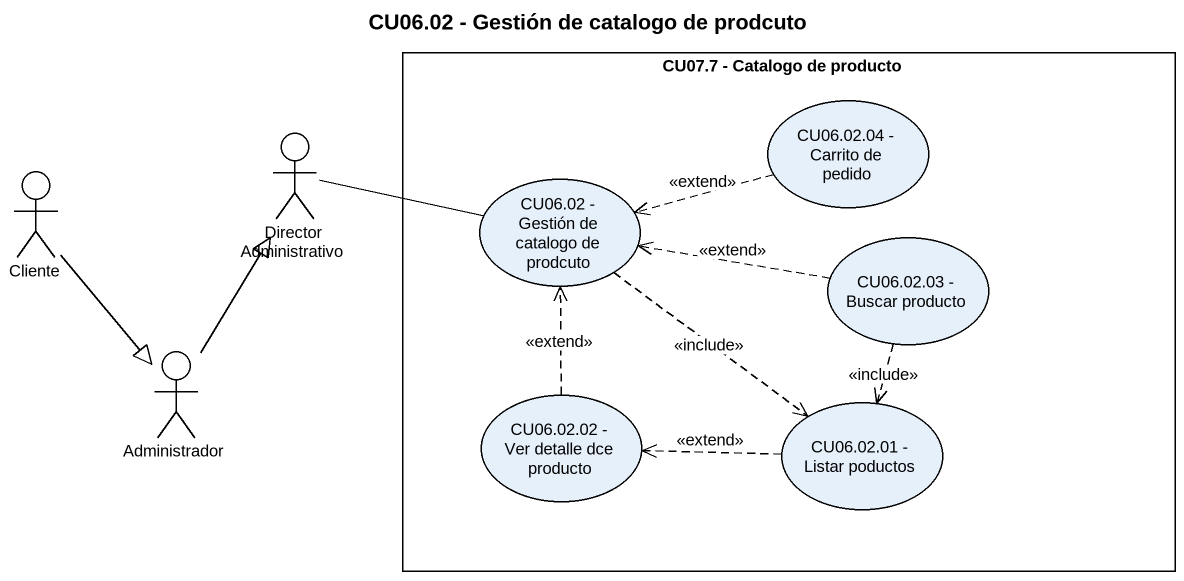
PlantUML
@startuml
title CU06.02 - Gestión de catalogo de prodcuto
rectangle "CU07.7 - Catalogo de producto" as CU07_7_Catalogo_de_producto {
  usecase "CU06.02.04 - Carrito de pedido" as CU06_02_04_Carrito_de_pedido
  usecase "CU06.02 - Gestión de catalogo de prodcuto" as CU06_02_Gestión_de_catalogo
  usecase "CU06.02.03 - Buscar producto" as CU06_02_03_Buscar_producto
  usecase "CU06.02.02 - Ver detalle dce producto" as CU06_02_02_Ver_detalle_dce
  usecase "CU06.02.01 - Listar poductos" as CU06_02_01_Listar_poductos
}
actor Cliente
actor "Director Administrativo" as Director_Administrativo
actor Administrador
CU06_02_04_Carrito_de_pedido .left.> CU06_02_Gestión_de_catalogo : <<extend>>
Cliente --|> Administrador
Director_Administrativo -right- CU06_02_Gestión_de_catalogo
CU06_02_Gestión_de_catalogo ..> CU06_02_01_Listar_poductos : <<include>>
CU06_02_03_Buscar_producto .left.> CU06_02_Gestión_de_catalogo : <<extend>>
CU06_02_03_Buscar_producto ..> CU06_02_01_Listar_poductos : <<include>>
Administrador -up-|> Director_Administrativo
CU06_02_02_Ver_detalle_dce .up.> CU06_02_Gestión_de_catalogo : <<extend>>
CU06_02_01_Listar_poductos .left.> CU06_02_02_Ver_detalle_dce : <<extend>>
@enduml
